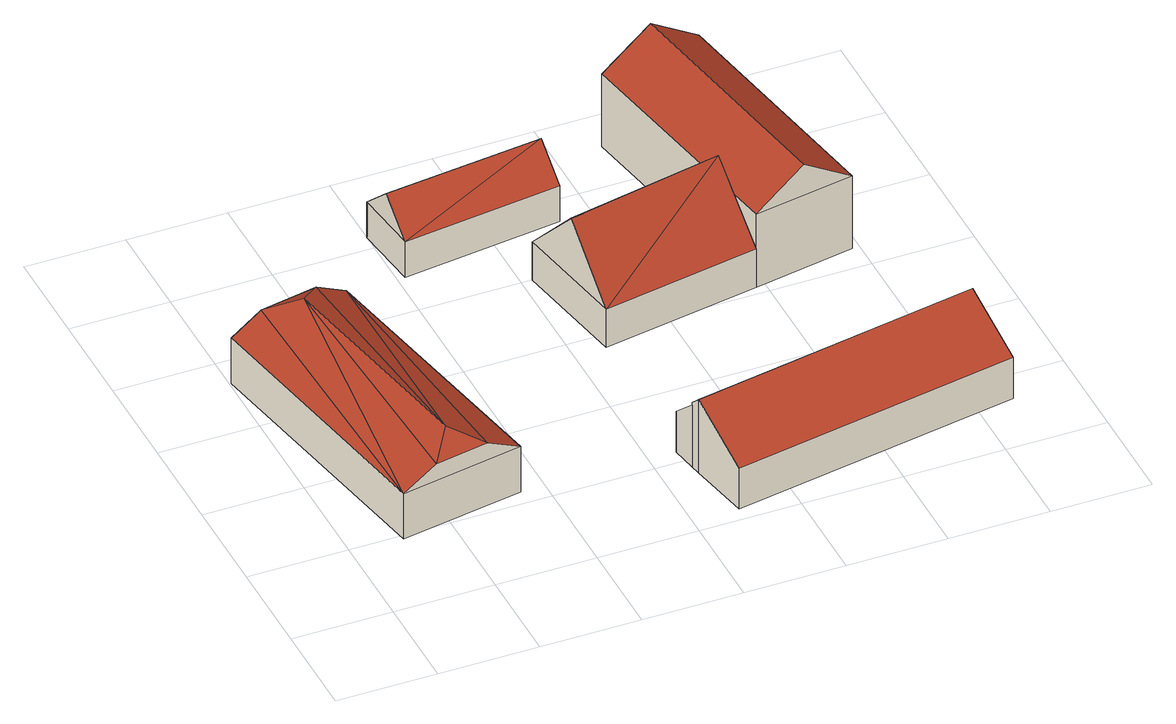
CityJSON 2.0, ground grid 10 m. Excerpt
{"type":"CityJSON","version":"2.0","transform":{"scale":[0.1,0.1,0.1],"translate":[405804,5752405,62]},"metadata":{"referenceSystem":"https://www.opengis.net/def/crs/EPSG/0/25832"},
"CityObjects":{
"building1":{"type":"Building","attributes":{"Gemeindeschluessel":"05515000","Geometrietyp2DReferenz":"3000","function":"31001_2700","roofType":"3300","measuredHeight":8.52},"geometry":[{"type":"Solid","lod":"2","boundaries":[[[[0,1,2,3]],[[4,5,1,0]],[[6,7,5,4]],[[3,2,7,6]],[[0,8,9,4]],[[6,10,11,3]],[[8,12,9]],[[10,13,11]],[[11,13,12]],[[3,11,12]],[[3,12,8]],[[8,0,3]],[[10,6,4]],[[13,10,4]],[[13,4,9]],[[9,12,13]],[[1,5,7,2]]]],"semantics":{"surfaces":[{"type":"WallSurface"},{"type":"RoofSurface"},{"type":"GroundSurface"}],"values":[[0,0,0,0,0,0,1,1,1,1,1,1,1,1,1,1,2]]}}]},
"building2":{"type":"Building","attributes":{"Gemeindeschluessel":"05515000","Geometrietyp2DReferenz":"3000","function":"31001_2700","roofType":"3100","measuredHeight":7.28},"geometry":[{"type":"Solid","lod":"2","boundaries":[[[[14,15,16,17]],[[18,19,15,14]],[[20,21,19,18]],[[17,16,21,20]],[[14,22,18]],[[20,23,17]],[[23,22,14]],[[14,17,23]],[[20,18,22]],[[22,23,20]],[[15,19,21,16]]]],"semantics":{"surfaces":[{"type":"WallSurface"},{"type":"RoofSurface"},{"type":"GroundSurface"}],"values":[[0,0,0,0,0,0,1,1,1,1,2]]}}]},
"building3":{"type":"Building","attributes":{"Gemeindeschluessel":"05515000","Geometrietyp2DReferenz":"3000","function":"31001_2700","roofType":"3100","measuredHeight":10.99},"geometry":[{"type":"Solid","lod":"2","boundaries":[[[[24,25,26,27]],[[28,29,25,24]],[[30,31,29,28]],[[32,33,31,30]],[[27,26,33,32]],[[34,27,35]],[[32,35,27]],[[36,37,34,35]],[[38,24,34,37]],[[38,28,24]],[[38,37,36,30,28]],[[36,35,32,30]],[[34,24,27]],[[25,29,31,33,26]]]],"semantics":{"surfaces":[{"type":"WallSurface"},{"type":"RoofSurface"},{"type":"GroundSurface"}],"values":[[0,0,0,0,0,1,1,1,1,0,0,0,0,2]]}}]},
"building4":{"type":"Building","attributes":{"Gemeindeschluessel":"05515000","Geometrietyp2DReferenz":"3000","function":"31001_2700"},"children":["building4-1","building4-2"]},
"building4-1":{"type":"BuildingPart","attributes":{"roofType":"2100","measuredHeight":6.92},"parents":["building4"],"geometry":[{"type":"Solid","lod":"2","boundaries":[[[[39,40,41,42]],[[43,44,40,39]],[[45,46,44,43]],[[43,39,42,45]],[[40,44,46,41]],[[46,45,42,41]]]],"semantics":{"surfaces":[{"type":"WallSurface"},{"type":"RoofSurface"},{"type":"GroundSurface"},{"type":"ClosureSurface"}],"values":[[0,0,0,1,2,3]]}}]},
"building4-2":{"type":"BuildingPart","attributes":{"roofType":"3100","measuredHeight":8.26},"parents":["building4"],"geometry":[{"type":"Solid","lod":"2","boundaries":[[[[47,48,49,50]],[[51,52,48,47]],[[53,54,52,51]],[[55,56,54,53]],[[57,58,56,55]],[[59,60,58,57]],[[61,42,41,60,59]],[[50,49,46,45,62]],[[57,55,53,59]],[[51,47,50,62,61,59,53]],[[48,52,54,56,58,60,41,46,49]],[[42,61,62,45]],[[46,41,42,45]]]],"semantics":{"surfaces":[{"type":"WallSurface"},{"type":"RoofSurface"},{"type":"GroundSurface"},{"type":"ClosureSurface"}],"values":[[0,0,0,0,0,0,0,0,1,1,2,0,3]]}}]},
"building5":{"type":"Building","attributes":{"Gemeindeschluessel":"05515000","Geometrietyp2DReferenz":"3000","function":"51009_1610","roofType":"2100","measuredHeight":7.25},"geometry":[{"type":"Solid","lod":"2","boundaries":[[[[50,49,63,64]],[[62,46,49,50]],[[43,44,46,62]],[[64,63,44,43]],[[62,50,64,43]],[[49,46,44,63]]]],"semantics":{"surfaces":[{"type":"WallSurface"},{"type":"RoofSurface"},{"type":"GroundSurface"}],"values":[[0,0,0,0,1,2]]}}]},
"building6":{"type":"Building","attributes":{"Gemeindeschluessel":"05515000","Geometrietyp2DReferenz":"3000","function":"31001_1000","roofType":"3100","measuredHeight":11.74},"address":[{"country":"Germany","locality":"Münster","thoroughfareNumber":"48","thoroughfareName":"Westfalenstraße"}],"geometry":[{"type":"Solid","lod":"2","boundaries":[[[[65,66,67,68]],[[69,33,66,65]],[[70,71,33,69]],[[68,67,71,70]],[[65,72,69]],[[70,73,68]],[[68,73,72,65]],[[69,72,73,70]],[[66,33,71,67]]]],"semantics":{"surfaces":[{"type":"WallSurface"},{"type":"RoofSurface"},{"type":"GroundSurface"}],"values":[[0,0,0,0,0,0,1,1,2]]}}]}
},
"vertices":[
[2,368,58],[2,368,7],[52,95,7],[52,95,58],[125,391,58],[125,391,7],[176,117,58],[176,117,7],[34,374,76],[93,385,76],[141,111,77],[87,101,77],[68,355,92],[109,131,92],
[357,529,53],[357,529,13],[197,510,13],[197,510,53],[365,462,53],[365,462,13],[205,442,53],[205,442,13],[361,495,85],[201,476,85],
[306,389,59],[306,389,16],[327,271,16],[327,271,59],[450,415,59],[450,415,16],[467,406,59],[467,406,16],[486,299,59],[486,299,16],[317,327,126],[475,359,126],[467,406,73],[455,412,63],[450,415,60],
[325,109,58],[325,109,12],[329,83,12],[329,83,82],[380,119,58],[380,119,12],[385,93,82],[385,93,12],
[610,171,48],[610,171,12],[617,134,12],[617,134,85],[614,172,48],[614,172,12],[622,125,95],[622,125,12],[634,61,58],[634,61,12],[343,9,58],[343,9,12],[331,73,95],[331,73,12],[329,83,85],[385,93,85],
[612,161,12],[612,161,58],
[588,317,98],[588,317,16],[545,563,16],[545,563,98],[486,299,98],[442,545,98],[442,545,16],[537,308,133],[494,554,133]
]}
